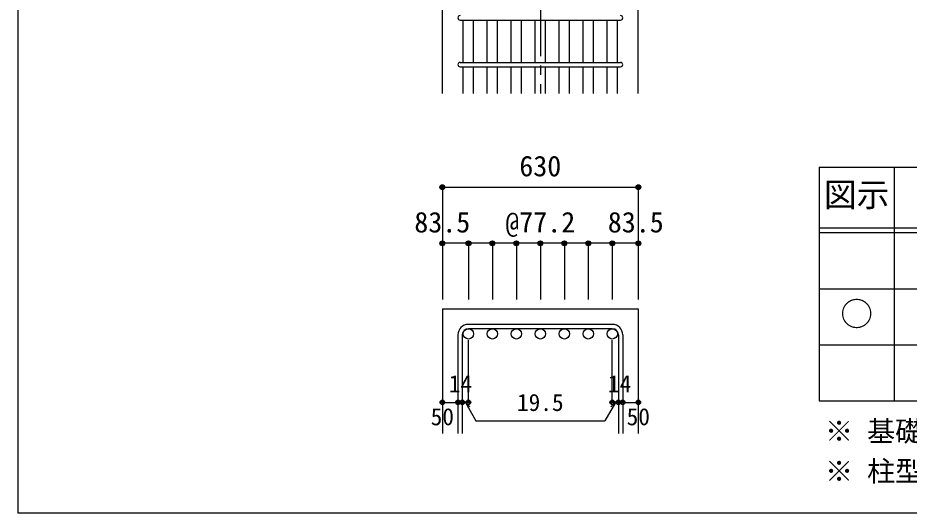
# Model space of a CAD drawing. Units: millimetres at full size, sheet at 1:30; details may follow other scales. Extents: x -5973 to 5954, y -4195 to 4201.
# Drawn here: x -5973 to -3112, y -4195 to -2607 of the extents above; entities that cross this region are included whole.
import ezdxf
from ezdxf.enums import TextEntityAlignment as Align

# ---------------------------------------------------------------- set-up
doc = ezdxf.new("R2010")
doc.units = ezdxf.units.MM
doc.header["$LTSCALE"] = 30
doc.header["$PDMODE"] = 32
doc.header["$PDSIZE"] = 15
doc.linetypes.add('CHAIN1', pattern=[8, 5, -1, 1, -1])
for name, color, linetype in [('0-1_躯体線', 2, 'Continuous'), ('0-5_基礎梁筋', 7, 'Continuous'), ('0-6_スタラップ筋', 7, 'Continuous'), ('0-D_寸法', 4, 'Continuous'), ('6-7_文字', 7, 'Continuous'), ('6-E_枠', 7, 'Continuous'), ('F-0_枠', 6, 'Continuous')]:
    doc.layers.add(name, color=color, linetype=linetype)
doc.styles.add('ＭＳ ゴシック', font='')
doc.styles.get('ＭＳ ゴシック').set_extended_font_data('MS Gothic')

msp = doc.modelspace()

# ---------------------------------------------------------------- linework, layer by layer
at = {"layer": '0-1_躯体線'}
for p, q in [((-4610.3, -2849.89), (-4610.3, -2449.89)), ((-4610.3, -3539.89), (-4610.3, -3939.89)), ((-4610.3, -3539.89), (-3981.3, -3539.89)), ((-3981.3, -3539.89), (-3981.3, -3939.89))]:
    msp.add_line(p, q, dxfattribs=at)
msp.add_lwpolyline([(-3981.3, -2849.89), (-3981.3, -2449.89), (-3520.8, -2449.89)], dxfattribs=at)
at = {"layer": '0-5_基礎梁筋'}
for p, q in [((-4543.3, -2749.89), (-4543.3, -2613.89)), ((-4510.3, -2749.89), (-4510.3, -2613.89)), ((-4466.3, -2749.89), (-4466.3, -2613.89)), ((-4433.3, -2749.89), (-4433.3, -2613.89)), ((-4389.3, -2749.89), (-4389.3, -2613.89)), ((-4356.3, -2749.89), (-4356.3, -2613.89)), ((-4312.3, -2749.89), (-4312.3, -2613.89)), ((-4279.3, -2749.89), (-4279.3, -2613.89)), ((-4235.3, -2749.89), (-4235.3, -2613.89)), ((-4202.3, -2749.89), (-4202.3, -2613.89)), ((-4158.3, -2749.89), (-4158.3, -2613.89)), ((-4125.3, -2749.89), (-4125.3, -2613.89)), ((-4081.3, -2749.89), (-4081.3, -2613.89)), ((-4048.3, -2749.89), (-4048.3, -2613.89)), ((-4543.3, -2849.89), (-4543.3, -2763.89)), ((-4510.3, -2849.89), (-4510.3, -2763.89)), ((-4466.3, -2849.89), (-4466.3, -2763.89)), ((-4433.3, -2849.89), (-4433.3, -2763.89)), ((-4389.3, -2849.89), (-4389.3, -2763.89)), ((-4356.3, -2849.89), (-4356.3, -2763.89)), ((-4312.3, -2849.89), (-4312.3, -2763.89)), ((-4279.3, -2849.89), (-4279.3, -2763.89)), ((-4235.3, -2849.89), (-4235.3, -2763.89)), ((-4202.3, -2849.89), (-4202.3, -2763.89)), ((-4158.3, -2849.89), (-4158.3, -2763.89)), ((-4125.3, -2849.89), (-4125.3, -2763.89)), ((-4081.3, -2849.89), (-4081.3, -2763.89)), ((-4048.3, -2849.89), (-4048.3, -2763.89))]:
    msp.add_line(p, q, dxfattribs=at)
at = {"layer": '0-5_基礎梁筋', "color": 3}
for centre in [(-4526.8, -3620.39), (-4449.8, -3620.39), (-4372.8, -3620.39), (-4295.8, -3620.39), (-4218.8, -3620.39), (-4141.8, -3620.39), (-4064.8, -3620.39)]:
    msp.add_circle(centre, 16.5, dxfattribs=at)
at = {"layer": '0-6_スタラップ筋'}
for p, q in [((-4553.3, -2613.89), (-4038.3, -2613.89)), ((-4553.3, -2749.89), (-4038.3, -2749.89)), ((-4553.3, -2763.89), (-4038.3, -2763.89)), ((-4064.8, -3589.89), (-4526.8, -3589.89)), ((-4064.8, -3603.89), (-4526.8, -3603.89)), ((-4560.3, -3623.39), (-4560.3, -3939.89)), ((-4546.3, -3623.39), (-4546.3, -3939.89)), ((-4045.3, -3623.39), (-4045.3, -3939.89)), ((-4031.3, -3623.39), (-4031.3, -3939.89))]:
    msp.add_line(p, q, dxfattribs=at)
for centre, radius, start, end in [((-4553.3, -2606.89), 7, 90, 270), ((-4038.3, -2606.89), 7, 270, 90), ((-4553.3, -2756.89), 7, 90, 270), ((-4038.3, -2756.89), 7, 270, 90), ((-4526.8, -3623.39), 33.5, 90, 180), ((-4526.8, -3623.39), 19.5, 90, 180), ((-4064.8, -3623.39), 33.5, 0, 90), ((-4064.8, -3623.39), 19.5, 0, 90)]:
    msp.add_arc(centre, radius, start, end, dxfattribs=at)
at = {"layer": '0-D_寸法', "linetype": 'CHAIN1'}
msp.add_line((-4295.8, -899.89), (-4295.8, -2849.89), dxfattribs=at)
at = {"layer": '0-D_寸法'}
for p, q in [((-4610.3, -3149.89), (-4610.3, -3329.89)), ((-4610.3, -3149.89), (-3981.3, -3149.89)), ((-3981.3, -3149.89), (-3981.3, -3329.89)), ((-4526.8, -3329.89), (-4610.3, -3329.89)), ((-4610.3, -3329.89), (-4610.3, -3509.89)), ((-4295.8, -3329.89), (-4526.8, -3329.89)), ((-4526.8, -3329.89), (-4526.8, -3509.89)), ((-4449.8, -3329.89), (-4449.8, -3509.89)), ((-4372.8, -3329.89), (-4372.8, -3509.89)), ((-4295.8, -3329.89), (-4295.8, -3509.89)), ((-4064.8, -3329.89), (-4295.8, -3329.89)), ((-4218.8, -3329.89), (-4218.8, -3509.89)), ((-4141.8, -3329.89), (-4141.8, -3509.89)), ((-3981.3, -3329.89), (-4064.8, -3329.89)), ((-4064.8, -3329.89), (-4064.8, -3509.89)), ((-3981.3, -3329.89), (-3981.3, -3509.89)), ((-4526.8, -3839.89), (-4526.8, -3640.56)), ((-4064.8, -3839.89), (-4064.8, -3640.56)), ((-4610.3, -3839.89), (-4560.3, -3839.89)), ((-4560.3, -3839.89), (-4526.8, -3839.89)), ((-4536.55, -3839.89), (-4522.41, -3854.04)), ((-4536.55, -3839.89), (-4502.33, -3899.17)), ((-4055.05, -3839.89), (-4089.27, -3899.17)), ((-4055.05, -3839.89), (-4069.19, -3854.04)), ((-4064.8, -3839.89), (-3981.3, -3839.89)), ((-4045.3, -3839.89), (-4031.3, -3839.89)), ((-4502.33, -3899.17), (-4089.27, -3899.17))]:
    msp.add_line(p, q, dxfattribs=at)
msp.add_lwpolyline([(-3981.3, -3149.89), (-3981.3, -3329.89), (-3981.3, -3509.89)], dxfattribs=at)
for centre, radius in [((-4610.3, -3149.89), 8), ((-4610.3, -3149.89), 7.2), ((-4610.3, -3149.89), 6.4), ((-4610.3, -3149.89), 5.6), ((-4610.3, -3149.89), 4.8), ((-4610.3, -3149.89), 4), ((-4610.3, -3149.89), 3.2), ((-3981.3, -3149.89), 8), ((-3981.3, -3149.89), 7.2), ((-3981.3, -3149.89), 6.4), ((-3981.3, -3149.89), 5.6), ((-3981.3, -3149.89), 4.8), ((-3981.3, -3149.89), 4), ((-3981.3, -3149.89), 3.2), ((-4610.3, -3149.89), 2.4), ((-4610.3, -3149.89), 1.6), ((-4610.3, -3149.89), 0.8), ((-3981.3, -3149.89), 2.4), ((-3981.3, -3149.89), 1.6), ((-3981.3, -3149.89), 0.8), ((-4610.3, -3329.89), 8), ((-4610.3, -3329.89), 7.2), ((-4610.3, -3329.89), 6.4), ((-4610.3, -3329.89), 5.6), ((-4610.3, -3329.89), 4.8), ((-4610.3, -3329.89), 4), ((-4610.3, -3329.89), 3.2), ((-4610.3, -3329.89), 2.4), ((-4610.3, -3329.89), 1.6), ((-4610.3, -3329.89), 0.8), ((-4526.8, -3329.89), 8), ((-4526.8, -3329.89), 7.2), ((-4526.8, -3329.89), 6.4), ((-4526.8, -3329.89), 5.6), ((-4526.8, -3329.89), 4.8), ((-4526.8, -3329.89), 4), ((-4526.8, -3329.89), 3.2), ((-4526.8, -3329.89), 2.4), ((-4526.8, -3329.89), 1.6), ((-4526.8, -3329.89), 0.8), ((-4449.8, -3329.89), 8), ((-4449.8, -3329.89), 7.2), ((-4449.8, -3329.89), 6.4), ((-4449.8, -3329.89), 5.6), ((-4449.8, -3329.89), 4.8), ((-4449.8, -3329.89), 4), ((-4449.8, -3329.89), 3.2), ((-4449.8, -3329.89), 2.4), ((-4449.8, -3329.89), 1.6), ((-4449.8, -3329.89), 0.8), ((-4372.8, -3329.89), 8), ((-4372.8, -3329.89), 7.2), ((-4372.8, -3329.89), 6.4), ((-4372.8, -3329.89), 5.6), ((-4372.8, -3329.89), 4.8), ((-4372.8, -3329.89), 4), ((-4372.8, -3329.89), 3.2), ((-4372.8, -3329.89), 2.4), ((-4372.8, -3329.89), 1.6), ((-4372.8, -3329.89), 0.8), ((-4295.8, -3329.89), 8), ((-4295.8, -3329.89), 7.2), ((-4295.8, -3329.89), 6.4), ((-4295.8, -3329.89), 5.6), ((-4295.8, -3329.89), 4.8), ((-4295.8, -3329.89), 4), ((-4295.8, -3329.89), 3.2), ((-4295.8, -3329.89), 2.4), ((-4295.8, -3329.89), 1.6), ((-4295.8, -3329.89), 0.8), ((-4218.8, -3329.89), 8), ((-4218.8, -3329.89), 7.2), ((-4218.8, -3329.89), 6.4), ((-4218.8, -3329.89), 5.6), ((-4218.8, -3329.89), 4.8), ((-4218.8, -3329.89), 4), ((-4218.8, -3329.89), 3.2), ((-4218.8, -3329.89), 2.4), ((-4218.8, -3329.89), 1.6), ((-4218.8, -3329.89), 0.8), ((-4141.8, -3329.89), 8), ((-4141.8, -3329.89), 7.2), ((-4141.8, -3329.89), 6.4), ((-4141.8, -3329.89), 5.6), ((-4141.8, -3329.89), 4.8), ((-4141.8, -3329.89), 4), ((-4141.8, -3329.89), 3.2), ((-4141.8, -3329.89), 2.4), ((-4141.8, -3329.89), 1.6), ((-4141.8, -3329.89), 0.8), ((-4064.8, -3329.89), 8), ((-4064.8, -3329.89), 7.2), ((-4064.8, -3329.89), 6.4), ((-4064.8, -3329.89), 5.6), ((-4064.8, -3329.89), 4.8), ((-4064.8, -3329.89), 4), ((-4064.8, -3329.89), 3.2), ((-4064.8, -3329.89), 2.4), ((-4064.8, -3329.89), 1.6), ((-4064.8, -3329.89), 0.8), ((-3981.3, -3329.89), 8), ((-3981.3, -3329.89), 7.2), ((-3981.3, -3329.89), 6.4), ((-3981.3, -3329.89), 5.6), ((-3981.3, -3329.89), 4.8), ((-3981.3, -3329.89), 4), ((-3981.3, -3329.89), 3.2), ((-3981.3, -3329.89), 2.4), ((-3981.3, -3329.89), 1.6), ((-3981.3, -3329.89), 0.8), ((-4610.3, -3839.89), 4), ((-4610.3, -3839.89), 3.6), ((-4610.3, -3839.89), 3.2), ((-4610.3, -3839.89), 2.8), ((-4610.3, -3839.89), 2.4), ((-4610.3, -3839.89), 2), ((-4610.3, -3839.89), 1.6), ((-4610.3, -3839.89), 1.2), ((-4610.3, -3839.89), 0.8), ((-4610.3, -3839.89), 0.4), ((-4560.3, -3839.89), 4), ((-4560.3, -3839.89), 3.6), ((-4560.3, -3839.89), 3.2), ((-4560.3, -3839.89), 2.8), ((-4560.3, -3839.89), 2.4), ((-4560.3, -3839.89), 2), ((-4560.3, -3839.89), 1.6), ((-4560.3, -3839.89), 1.2), ((-4560.3, -3839.89), 0.8), ((-4560.3, -3839.89), 0.4), ((-4546.3, -3839.89), 4), ((-4546.3, -3839.89), 3.6), ((-4546.3, -3839.89), 3.2), ((-4546.3, -3839.89), 2.8), ((-4546.3, -3839.89), 2.4), ((-4546.3, -3839.89), 2), ((-4546.3, -3839.89), 1.6), ((-4546.3, -3839.89), 1.2), ((-4546.3, -3839.89), 0.8), ((-4546.3, -3839.89), 0.4), ((-4526.8, -3839.89), 4), ((-4526.8, -3839.89), 3.6), ((-4526.8, -3839.89), 3.2), ((-4526.8, -3839.89), 2.8), ((-4526.8, -3839.89), 2.4), ((-4526.8, -3839.89), 2), ((-4526.8, -3839.89), 1.6), ((-4526.8, -3839.89), 1.2), ((-4526.8, -3839.89), 0.8), ((-4526.8, -3839.89), 0.4), ((-4064.8, -3839.89), 4), ((-4064.8, -3839.89), 3.6), ((-4064.8, -3839.89), 3.2), ((-4064.8, -3839.89), 2.8), ((-4064.8, -3839.89), 2.4), ((-4064.8, -3839.89), 2), ((-4064.8, -3839.89), 1.6), ((-4064.8, -3839.89), 1.2), ((-4064.8, -3839.89), 0.8), ((-4064.8, -3839.89), 0.4), ((-4045.3, -3839.89), 4), ((-4045.3, -3839.89), 3.6), ((-4045.3, -3839.89), 3.2), ((-4045.3, -3839.89), 2.8), ((-4045.3, -3839.89), 2.4), ((-4045.3, -3839.89), 2), ((-4045.3, -3839.89), 1.6), ((-4045.3, -3839.89), 1.2), ((-4045.3, -3839.89), 0.8), ((-4045.3, -3839.89), 0.4), ((-4031.3, -3839.89), 4), ((-4031.3, -3839.89), 3.6), ((-4031.3, -3839.89), 3.2), ((-4031.3, -3839.89), 2.8), ((-4031.3, -3839.89), 2.4), ((-4031.3, -3839.89), 2), ((-4031.3, -3839.89), 1.6), ((-4031.3, -3839.89), 1.2), ((-4031.3, -3839.89), 0.8), ((-4031.3, -3839.89), 0.4), ((-3981.3, -3839.89), 4), ((-3981.3, -3839.89), 3.6), ((-3981.3, -3839.89), 3.2), ((-3981.3, -3839.89), 2.8), ((-3981.3, -3839.89), 2.4), ((-3981.3, -3839.89), 2), ((-3981.3, -3839.89), 1.6), ((-3981.3, -3839.89), 1.2), ((-3981.3, -3839.89), 0.8), ((-3981.3, -3839.89), 0.4)]:
    msp.add_circle(centre, radius, dxfattribs=at)
at = {"layer": '0-D_寸法', "color": 7}
for p in [(-4610.3, -3149.89), (-3981.3, -3149.89), (-4610.3, -3329.89), (-4526.8, -3329.89), (-4449.8, -3329.89), (-4372.8, -3329.89), (-4295.8, -3329.89), (-4218.8, -3329.89), (-4141.8, -3329.89), (-4064.8, -3329.89), (-3981.3, -3329.89), (-4610.3, -3839.89), (-4560.3, -3839.89), (-4546.3, -3839.89), (-4526.8, -3839.89), (-4064.8, -3839.89), (-4045.3, -3839.89), (-4031.3, -3839.89), (-3981.3, -3839.89)]:
    msp.add_point(p, dxfattribs=at)
at = {"layer": '6-E_枠', "color": 3}
for p, q in [((-3400.52, -3085.43), (-3400.52, -3835.43)), ((-3400.52, -3085.43), (-1238, -3085.43)), ((-3400.52, -3835.43), (-1238, -3835.43))]:
    msp.add_line(p, q, dxfattribs=at)
at = {"layer": '6-E_枠'}
for p, q in [((-3160.52, -3085.43), (-3160.52, -3835.43)), ((-3400.52, -3280.43), (-1238, -3280.43)), ((-3400.52, -3295.43), (-1238, -3295.43)), ((-3400.52, -3475.43), (-1238, -3475.43)), ((-3400.52, -3655.43), (-1238, -3655.43))]:
    msp.add_line(p, q, dxfattribs=at)
at = {"layer": 'F-0_枠'}
for p in [(-5972.88, 4201.15), (5954.1, -4195.24)]:
    msp.add_line(p, (-5972.88, -4195.24), dxfattribs=at)

# ---------------------------------------------------------------- texts
at = {"layer": '0-D_寸法', "style": 'ＭＳ ゴシック'}
for s, height, p in [('630', 65.98, (-4363.3, -3134.89)), ('83.5', 65.98, (-4700.3, -3314.89)), ('@77.2', 65.98, (-4408.3, -3314.89)), ('83.5', 65.98, (-4079.3, -3314.89)), ('14', 54.99, (-4589.73, -3824.13)), ('14', 54.99, (-4078.88, -3824.66)), ('19.5', 54.99, (-4370.8, -3884.17)), ('50', 54.99, (-4647.8, -3929.89)), ('50', 54.99, (-4018.8, -3929.89))]:
    msp.add_text(s, height=height, dxfattribs=at).set_placement(p, align=Align.BOTTOM_LEFT)
at = {"layer": '6-7_文字', "color": 2, "style": 'ＭＳ ゴシック'}
for s, p in [('図示', (-3385.52, -3235.43)), ('○', (-3333.02, -3617.93))]:
    msp.add_text(s, height=76.98, dxfattribs=at).set_placement(p, align=Align.BOTTOM_LEFT)
at = {"layer": '6-7_文字', "style": 'ＭＳ ゴシック'}
for s, p in [('※ 基礎梁スターラップ     D13 @300', (-3381.96, -3985.01)), ('※ 柱型立上り筋●は引張側領域時', (-3381.96, -4113.51))]:
    msp.add_text(s, height=65.98, dxfattribs=at).set_placement(p, align=Align.BOTTOM_LEFT)

doc.saveas('drawing.dxf')
